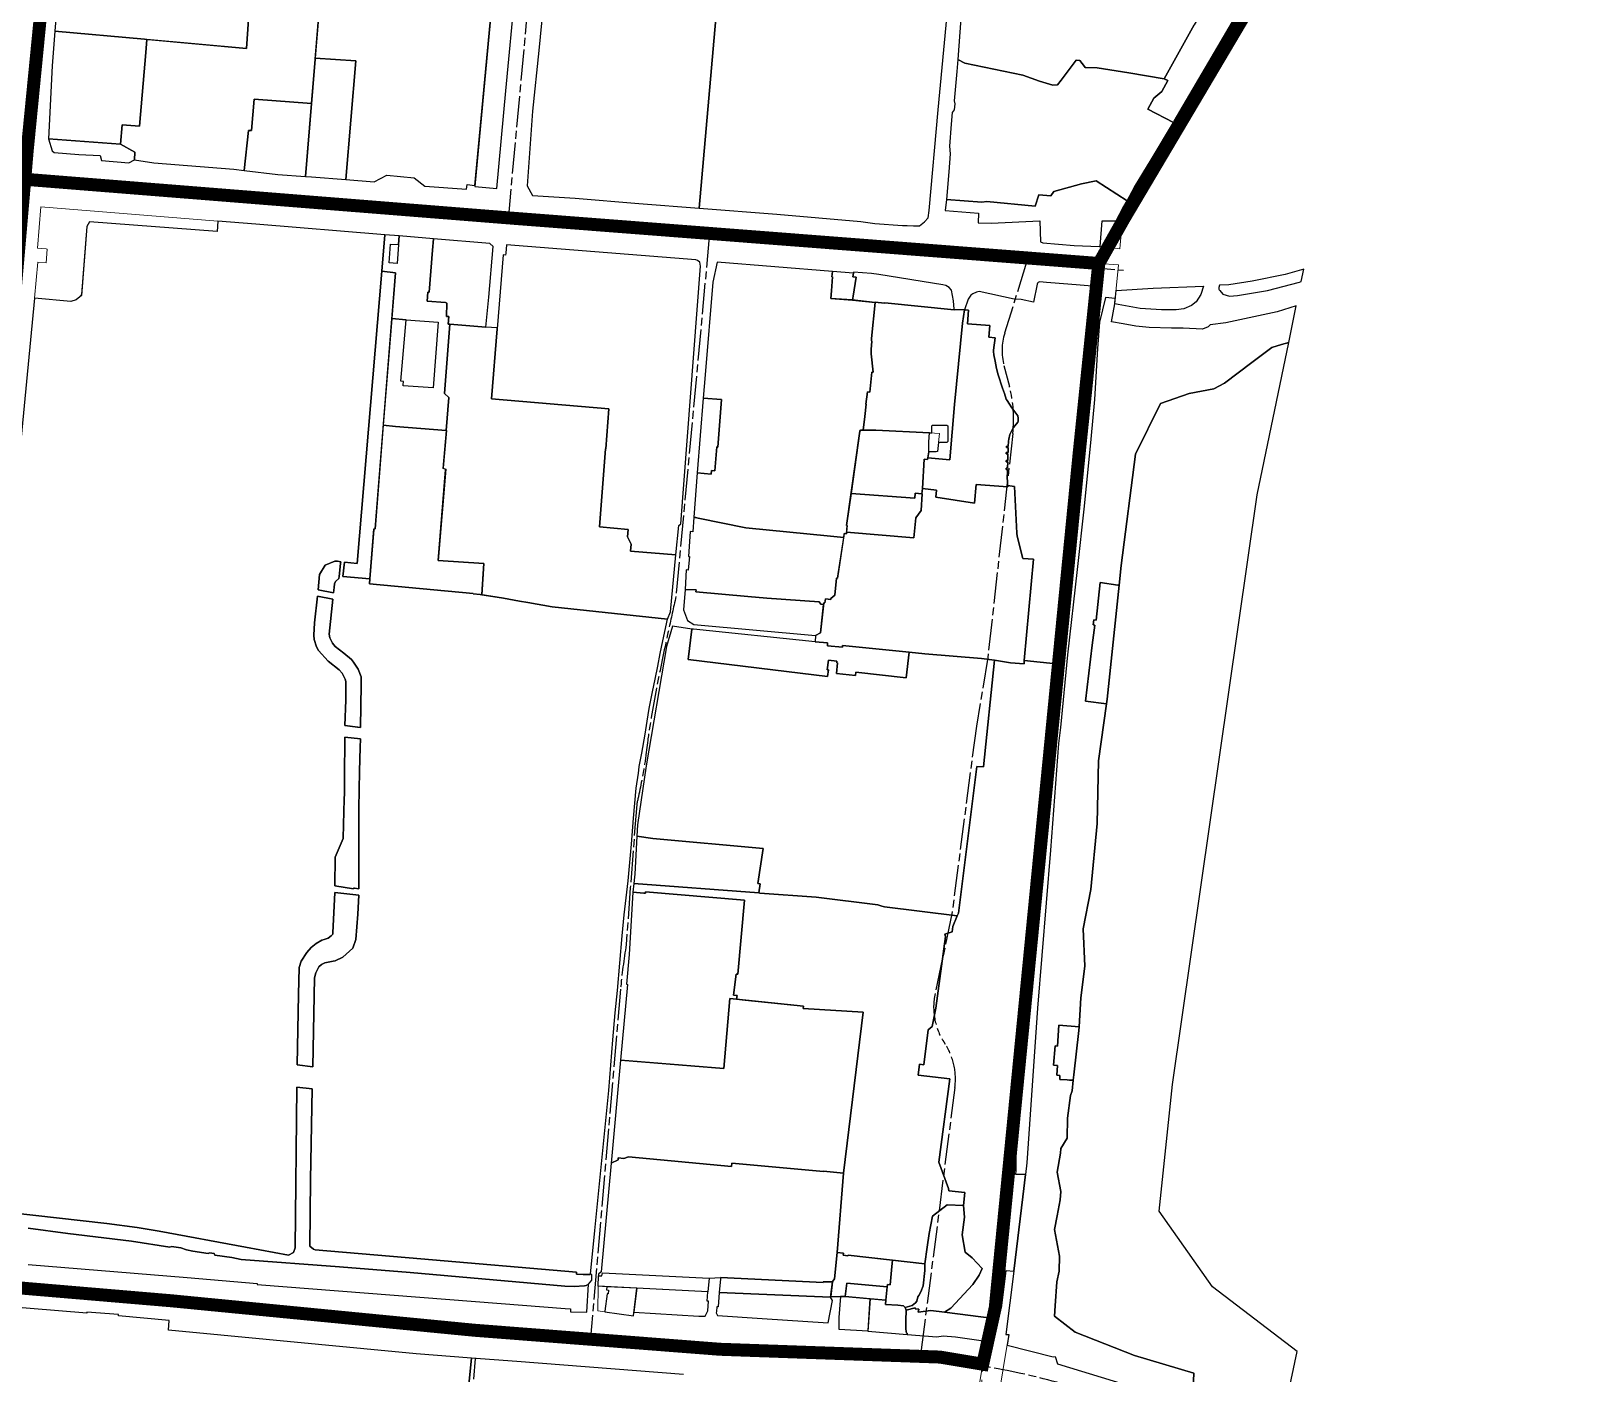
# Model space of a CAD drawing. Header units: millimetres. Extents: x 125232 to 134072, y 142885 to 152835.
# Drawn here: x 132849 to 134039, y 145532 to 146566 of the extents above; entities that cross this region are included whole.
import ezdxf

# ---------------------------------------------------------------- set-up
doc = ezdxf.new("R2010")
doc.units = ezdxf.units.MM
doc.linetypes.add('ACAD_ISO08W100', pattern=[36, 24, -3, 6, -3])
doc.linetypes.add('CENTER', pattern=[50.8, 31.75, -6.35, 6.35, -6.35])
for name, color, linetype in [('commerce', 10, 'Continuous'), ('commerce and residence', 32, 'Continuous'), ('culture', 21, 'Continuous'), ('green & plaza', 80, 'Continuous'), ('industry', 35, 'Continuous'), ('military', 76, 'Continuous'), ('research & university', 30, 'Continuous'), ('residence', 2, 'Continuous'), ('water', 4, 'Continuous'), ('老城北中心线', 7, 'ACAD_ISO08W100')]:
    doc.layers.add(name, color=color, linetype=linetype)
for name, color, linetype, lineweight in [('historical site', 232, 'Continuous', 0), ('municipal utilities', 151, 'Continuous', 0), ('super block', 6, 'CENTER', 0)]:
    doc.layers.add(name, color=color, linetype=linetype, lineweight=lineweight)

msp = doc.modelspace()

# ---------------------------------------------------------------- linework, layer by layer
at = {"layer": 'commerce'}
for points in [[(133383.5, 146661.1), (133342.8, 146668.2), (133280.3, 146670.8), (133249.5, 146672.2), (133248.2, 146654.6), (133248.7, 146643.9), (133239.7, 146551.4), (133234.8, 146504.6), (133230.7, 146447), (133234.9, 146439.6), (133267.7, 146437.6), (133316.8, 146433.4), (133363.4, 146429.8)], [(132937.1, 146549.7), (132937.9, 146559.9), (132936, 146560), (132867, 146566.1), (132865, 146539.6), (132862, 146483.2), (132917.5, 146479.1), (132918.9, 146494), (132932.1, 146493.1)], [(133098.7, 146543.4), (133067.5, 146545.5), (133067.4, 146544.6), (133060, 146454.3), (133064.6, 146454), (133091.2, 146451.8)], [(133064.6, 146510.4), (133020.5, 146513.9), (133018.5, 146489.6), (133016.2, 146489.6), (133012.9, 146458.9), (133038.7, 146455.9), (133060, 146454.3)], [(133204.5, 146400.2), (133202.1, 146402.7), (133158.6, 146406.3), (133157.9, 146397.5), (133155.4, 146365), (133154.3, 146365.1), (133153.7, 146358.2), (133167.9, 146357.1), (133169, 146356.7), (133168.7, 146346.4), (133170.4, 146346.4), (133169.9, 146340.5), (133171.2, 146340.4), (133199, 146338.2), (133201.3, 146361.2)], [(133484.1, 146376.7), (133481.7, 146377), (133482.1, 146379.7), (133465.9, 146381), (133465.5, 146377), (133466.1, 146377), (133465.2, 146366), (133464.6, 146360.3), (133481.4, 146359), (133481.8, 146362)], [(133380.5, 146282.3), (133366.4, 146283.3), (133361.7, 146225.9), (133372.6, 146224.9), (133372.9, 146227.7), (133375.4, 146227.5), (133377, 146245.8), (133377.6, 146245.7)], [(133686.7, 146139.3), (133685.9, 146139.4), (133672.3, 146141.3), (133669, 146112.3), (133667.2, 146112.5), (133666.7, 146108.7), (133668, 146108.5), (133665.9, 146093.2), (133660.8, 146050), (133677, 146048), (133677.5, 146051.5)], [(133655.8, 145796.2), (133655.9, 145799.1), (133640.4, 145800.2), (133639.3, 145784.2), (133637.4, 145784.4), (133636.3, 145769.5), (133639.2, 145769.3), (133638.7, 145761.8), (133641.1, 145761.6), (133641, 145758.4), (133646.7, 145758.1), (133648.6, 145757.9), (133651.5, 145757.8), (133652, 145761.9)]]:
    msp.add_lwpolyline(points, close=True, dxfattribs=at)
at = {"layer": 'commerce and residence'}
msp.add_lwpolyline([(132846.3, 145615.8), (132969, 145605.8), (133022.7, 145601.3), (133022.7, 145600.5), (133210.8, 145585.8), (133260.1, 145581.9), (133264.1, 145581.6), (133264.1, 145579.4), (133276.7, 145579.2), (133278, 145600.6), (133276.2, 145599.6), (133274.9, 145599.3), (133267.1, 145598.8), (133259.7, 145599.1), (133140.6, 145609.6), (133086.2, 145614.1), (133010.4, 145619.6), (133003.4, 145621.1), (132990.1, 145623), (132989.7, 145624.2), (132986.1, 145624.8), (132985, 145624.2), (132973.3, 145626), (132968.3, 145627.1), (132964, 145628.8), (132956.8, 145629.8), (132955.6, 145629.1), (132926.1, 145633.9), (132877, 145639.8), (132846.3, 145643.8)], dxfattribs=at)
msp.add_lwpolyline([(133315.4, 145597.5), (133292.2, 145598.7), (133291.9, 145596.3), (133293.4, 145596.1), (133293.1, 145593.1), (133292.3, 145593.1), (133290.5, 145579.8), (133290.5, 145579.3), (133312.6, 145576.2)], close=True, dxfattribs=at)
at = {"layer": 'culture'}
msp.add_lwpolyline([(133383.5, 146661.1), (133363.4, 146429.8), (133423.2, 146425.1), (133487.8, 146419.5), (133498.5, 146418.1), (133520, 146416.4), (133523.4, 146416.6), (133528.3, 146416.1), (133533, 146416.3), (133536.8, 146419.3), (133539.6, 146422.5), (133540.4, 146428), (133547.5, 146505.7), (133556.7, 146603.7)], dxfattribs=at)
at = {"layer": 'green & plaza'}
for points in [[(133853.8, 146701), (133814, 146714.7), (133788.5, 146660.2), (133772.8, 146627), (133777.6, 146624.4), (133771.7, 146610.2), (133756.3, 146584.5), (133752.9, 146585.1), (133744.6, 146571), (133721.6, 146529.5), (133724.4, 146528.3), (133719.7, 146519.8), (133713.4, 146514.6), (133708.8, 146506.2), (133728.6, 146495.9), (133729.2, 146496.9), (133762.7, 146554.1), (133787.1, 146595.9), (133813.9, 146641.9), (133831.9, 146667.3)], [(132928.7, 146473), (132917.5, 146479.1), (132862, 146483.2), (132864.9, 146474.1), (132866.5, 146472.8), (132885.5, 146471.1), (132901.9, 146470.5), (132903, 146466.5), (132923.9, 146464.8), (132928.4, 146467)], [(133689.7, 146429.9), (133692.9, 146435.6), (133669.1, 146451), (133657.7, 146448.7), (133636.5, 146442.7), (133634.1, 146439.4), (133625, 146440.2), (133622, 146431.3), (133584.9, 146434.9), (133581, 146434.5), (133553.7, 146436.6), (133552.9, 146428.1), (133578.4, 146426.1), (133578.1, 146418.4), (133588.3, 146418.2), (133625.7, 146420), (133626.3, 146403.9), (133627.9, 146403.2), (133652.1, 146401.1), (133671.5, 146400.3), (133672.2, 146400.2), (133673.8, 146420.1), (133684.6, 146420)], [(133157.9, 146397.5), (133158.6, 146406.3), (133132.3, 146408.4), (133131.7, 146401.8), (133130.7, 146387.3), (133124.4, 146387.8), (133125.4, 146402.2), (133131.7, 146401.8), (133132.3, 146408.4), (133121.2, 146409.3), (133118.8, 146381.2), (133129.4, 146380.1), (133126.6, 146344.7), (133137.5, 146343.8), (133162.3, 146342), (133158.3, 146291.4), (133135.4, 146293), (133135.4, 146293.8), (133135.5, 146296.2), (133133.5, 146296.4), (133137.5, 146343.8), (133126.6, 146344.7), (133120, 146262.7), (133129.5, 146261.7), (133168.3, 146258.5), (133170.4, 146284), (133167, 146287), (133171.2, 146340.4), (133169.9, 146340.5), (133170.4, 146346.4), (133168.7, 146346.4), (133169, 146356.7), (133167.9, 146357.1), (133153.7, 146358.2), (133154.3, 146365.1), (133155.4, 146365)], [(133553.3, 146370.2), (133551, 146370.7), (133501.6, 146378.8), (133496.1, 146379.5), (133482.2, 146380.6), (133482.1, 146379.7), (133481.7, 146377), (133484.1, 146376.7), (133481.8, 146362), (133481.4, 146359), (133498.8, 146357.1), (133498.8, 146357.4), (133498.8, 146357.4), (133506.1, 146356.6), (133506.2, 146356.9), (133559.6, 146351.6), (133559.6, 146351.9), (133559.1, 146358.5), (133557.6, 146366.7), (133555.8, 146368.7)], [(133751.9, 146369.7), (133749.6, 146363.3), (133746.2, 146357.7), (133742.6, 146354.7), (133736.6, 146352.3), (133730.6, 146351.6), (133719.3, 146351.6), (133703.1, 146352.5), (133686, 146355.5), (133683.5, 146356.1), (133684.4, 146366.5), (133712.9, 146368.2)], [(133625.4, 145926.5), (133626.3, 145933.2), (133626.5, 145939.5), (133627.3, 145944.8), (133628.3, 145945), (133629.9, 145961.2), (133630.5, 145988.7), (133633.5, 146033.3), (133635.8, 146055.7), (133637.1, 146069.9), (133638.2, 146078.7), (133613.7, 146081.2), (133613.6, 146078.8), (133603.1, 146079.5), (133590.7, 146081.4), (133590.7, 146081.4), (133582.3, 145999.2), (133577.3, 145999.7), (133574.8, 145981.1), (133563, 145886.6), (133562.1, 145884.4), (133558.7, 145876.4), (133558.2, 145872.2), (133552.4, 145870.4), (133553, 145868.6), (133545.6, 145813.3), (133542.7, 145799.2), (133539.6, 145796.6), (133536.4, 145769.6), (133532.9, 145770.1), (133531.9, 145761.7), (133556.4, 145758.8), (133548, 145694.6), (133555.3, 145674.5), (133555.5, 145672.7), (133568, 145671.3), (133566.8, 145661.3), (133567.6, 145652.2), (133566, 145638.8), (133568.2, 145625.3), (133573.6, 145621), (133581.3, 145612.8), (133578.9, 145607.5), (133574.2, 145600.3), (133557.2, 145582.1), (133552.3, 145579.1), (133590.2, 145574.2), (133591.4, 145582.8), (133596.2, 145582.3), (133599.7, 145611.3), (133605.7, 145610.6), (133612.6, 145668), (133614.6, 145685.2), (133607.2, 145685.2), (133607.4, 145688.2), (133607.6, 145711.7), (133608.7, 145724.9), (133611.5, 145757), (133612.5, 145777.8), (133613.7, 145790.5), (133613.8, 145796.5), (133614.5, 145803.1), (133614.8, 145810.6), (133619.5, 145862.1), (133621.2, 145878.8)], [(133574.2, 145600.3), (133578.9, 145607.5), (133581.3, 145612.8), (133573.6, 145621), (133568.2, 145625.3), (133566, 145638.8), (133567.6, 145652.2), (133566.8, 145661.3), (133554.2, 145661.8), (133542.9, 145653), (133540.5, 145639.6), (133538.8, 145629.2), (133537.2, 145616.3), (133537.2, 145611.2), (133535.8, 145599.3), (133534, 145594.8), (133532.4, 145592), (133531.6, 145591), (133530.9, 145587.6), (133530, 145586.3), (133527.3, 145584.2), (133521.9, 145582.8), (133522.8, 145580.6), (133529.6, 145582.4), (133529.8, 145581.6), (133532.4, 145581.3), (133532, 145579.1), (133541.8, 145580.4), (133552.3, 145579.1), (133557.2, 145582.1)], [(133522.8, 145580.6), (133521.9, 145582.8), (133520.8, 145584.1), (133516.3, 145584.6), (133506.9, 145584.9), (133507.2, 145588.3), (133494.9, 145589.4), (133494.7, 145585.8), (133493.3, 145564.4), (133523.5, 145561.8), (133523.5, 145562.8), (133522.9, 145562.9), (133522.6, 145566.1), (133522.6, 145572.6)], [(133590.2, 145574.2), (133552.3, 145579.1), (133541.8, 145580.4), (133532, 145579.1), (133532.4, 145581.3), (133529.8, 145581.6), (133529.6, 145582.4), (133522.8, 145580.6), (133522.6, 145572.6), (133522.6, 145566.1), (133522.9, 145562.9), (133523.5, 145562.8), (133523.5, 145561.8), (133546.3, 145560.2), (133551.3, 145560.8), (133560.7, 145560.2), (133578.7, 145557.4), (133584.6, 145556.4), (133585.9, 145564.3), (133586.3, 145564.2), (133586.6, 145566.1), (133589.1, 145565.7)]]:
    msp.add_lwpolyline(points, close=True, dxfattribs=at)
for points in [[(133825.7, 146372.8), (133827.1, 146373.3), (133829.1, 146382.7), (133814.7, 146378.7), (133789.2, 146373.6), (133771.2, 146370.8), (133764.1, 146370.5), (133763.6, 146368.8, 0.274234), (133764.3, 146366.3), (133766.7, 146363.5), (133771.9, 146361.9), (133777.9, 146362.5), (133801, 146366.5)], [(133657.1, 146250.8), (133662.1, 146296), (133663.7, 146328.1), (133664.5, 146334.7), (133665.5, 146339.5), (133667.5, 146350.2), (133665.3, 146350.5), (133667.1, 146364.2), (133668.9, 146363.9), (133669.4, 146369.4), (133647.2, 146371.3), (133630.9, 146372.6), (133625.7, 146373.1, 0.320699), (133623.6, 146371.2), (133620.8, 146357.4), (133611.3, 146359.4), (133606, 146359.6), (133579.1, 146365.6), (133576.9, 146365.2), (133574, 146363.9), (133572.5, 146362.7), (133570.4, 146359.7), (133567.6, 146351.6), (133567.6, 146351.5), (133570.8, 146351.2), (133569.9, 146340.6), (133587.2, 146339.5), (133586.4, 146330.3), (133591.3, 146329.8), (133590.1, 146320.4), (133590, 146319.3), (133590.2, 146316.9), (133591.3, 146311.9), (133592.3, 146306.3), (133593.6, 146301.5), (133597, 146291), (133598.4, 146287), (133599.7, 146282.7), (133600.5, 146281.5), (133604.2, 146275.9), (133608.8, 146269.8), (133609.1, 146268.1), (133609.1, 146265.5), (133608.8, 146264.8), (133606.4, 146262.1), (133605.5, 146260.8), (133604.4, 146259.1), (133602.6, 146255.3), (133601.7, 146251.9), (133601.5, 146250.4), (133601.4, 146246.3), (133600.1, 146246.4), (133600.1, 146245.4), (133601.4, 146245.4), (133601.2, 146241.5), (133599.8, 146241.5), (133599.8, 146240.4), (133601.1, 146240.4), (133601, 146235.5), (133599.8, 146235.5), (133599.7, 146234.4), (133601, 146234.4), (133600.9, 146229.4), (133599.7, 146229.5), (133599.7, 146228.4), (133600.8, 146228.4), (133600.6, 146220.7), (133600.9, 146220.6), (133600.9, 146216.2), (133606.2, 146215.3), (133607.9, 146179.5), (133608.2, 146177.1), (133612.5, 146159.9), (133620.9, 146159.3), (133613.7, 146081.2), (133638.2, 146078.7), (133642.2, 146112.6), (133648.6, 146155.7), (133648.9, 146162.8), (133653.1, 146211.5)]]:
    msp.add_lwpolyline(points, format="xyb", close=True, dxfattribs=at)
msp.add_lwpolyline([(133743.8, 145520.1), (133744.4, 145532.2), (133698.5, 145545.7), (133653, 145563.6), (133637, 145575.9), (133637.5, 145583.9), (133638.8, 145602.4), (133640.7, 145610.7), (133640.9, 145622.3), (133637, 145642.8), (133639.1, 145653.3), (133641.3, 145665.7), (133641.9, 145672.2), (133639.1, 145687), (133641.7, 145701.5), (133642, 145705.1), (133646.7, 145713.3), (133646.9, 145728.6), (133649.2, 145746), (133650.6, 145749.6), (133651.5, 145757.8), (133648.6, 145757.9), (133646.7, 145758.1), (133641, 145758.4), (133641.1, 145761.6), (133638.7, 145761.8), (133639.2, 145769.3), (133636.3, 145769.5), (133637.4, 145784.4), (133639.3, 145784.2), (133640.4, 145800.2), (133655.9, 145799.1), (133657.3, 145821.4), (133660.3, 145845.7), (133659, 145874.4), (133665, 145904.9), (133669.8, 145955.7), (133671, 146004), (133677, 146048), (133660.8, 146050), (133665.9, 146093.2), (133668, 146108.5), (133666.7, 146108.7), (133667.2, 146112.5), (133669, 146112.3), (133672.3, 146141.3), (133685.9, 146139.4), (133686.7, 146139.3), (133688.3, 146154.6), (133699.4, 146240.3), (133718.6, 146279.4), (133740.8, 146287), (133759.7, 146290.7), (133768, 146295.1), (133789.1, 146310.8), (133804.5, 146322.4), (133811.9, 146324.7), (133817.4, 146326.3), (133823.2, 146354.6), (133808.5, 146349.9), (133769, 146341.4), (133757, 146339.8), (133755.3, 146338.3), (133751.1, 146336.6), (133736, 146337.3), (133727, 146337.3), (133710, 146338), (133699.6, 146339), (133689.8, 146340.6), (133680.8, 146342.3), (133683.5, 146356.2), (133683.8, 146360.1), (133676.3, 146360.9), (133671.7, 146342), (133670, 146321.8), (133667.8, 146282.5), (133665.1, 146251.9), (133659.9, 146200.1), (133654.5, 146151.3), (133647.1, 146085.7), (133641.5, 146029.6), (133640.2, 146017.2), (133634, 145935), (133623.9, 145813.3), (133615.7, 145694.2), (133614.6, 145685.2), (133612.6, 145668), (133605.7, 145610.6), (133599.6, 145562), (133601.8, 145562), (133600.5, 145553.7), (133635.9, 145544.7), (133637.5, 145545), (133639.4, 145539.2), (133810.9, 145486.9)], dxfattribs=at)
at = {"layer": 'historical site'}
msp.add_lwpolyline([(133790.9, 146589.3), (133761.6, 146538.9), (133739.7, 146503), (133717.1, 146466.6), (133690.3, 146421.7), (133688.6, 146412.8), (133687.5, 146401.7), (133687.2, 146398.4), (133672.2, 146400.2), (133673.8, 146420.1), (133684.6, 146420), (133689.7, 146429.9), (133698.7, 146445.9), (133711.4, 146467.2), (133729.2, 146496.9), (133762.7, 146554.1), (133787.1, 146595.9)], dxfattribs=at)
for points in [[(133686.2, 146386.1), (133671.1, 146387.2), (133669.8, 146373.2), (133668.9, 146363.9), (133667.1, 146364.2), (133665.3, 146350.5), (133667.5, 146350.2), (133665.5, 146339.5), (133664.5, 146334.7), (133663.7, 146328.1), (133662.1, 146296), (133657.1, 146250.8), (133653.1, 146211.5), (133648.9, 146162.8), (133648.6, 146155.7), (133642.2, 146112.6), (133637.1, 146069.9), (133635.8, 146055.7), (133633.5, 146033.3), (133630.5, 145988.7), (133629.9, 145961.2), (133628.3, 145945), (133627.3, 145944.8), (133626.5, 145939.5), (133626.3, 145933.2), (133625.4, 145926.5), (133621.2, 145878.8), (133619.5, 145862.1), (133614.8, 145810.6), (133614.5, 145803.1), (133613.8, 145796.5), (133613.7, 145790.5), (133612.5, 145777.8), (133611.5, 145757), (133608.7, 145724.9), (133607.6, 145711.7), (133607.4, 145688.2), (133607.2, 145685.2), (133614.6, 145685.2), (133615.7, 145694.2), (133623.9, 145813.3), (133634, 145935), (133640.2, 146017.2), (133641.5, 146029.6), (133647.1, 146085.7), (133654.5, 146151.3), (133659.9, 146200.1), (133665.1, 146251.9), (133667.8, 146282.5), (133670, 146321.8), (133671.7, 146342), (133676.3, 146360.9), (133683.8, 146360.1)], [(133137.5, 146343.8), (133162.3, 146342), (133158.3, 146291.4), (133135.4, 146293), (133135.4, 146293.8), (133135.5, 146296.2), (133133.5, 146296.4)], [(133601.8, 145562), (133599.6, 145562), (133605.7, 145610.6), (133599.7, 145611.3), (133596.2, 145582.3), (133591.4, 145582.8), (133590.2, 145574.2), (133589.1, 145565.7), (133586.6, 145566.1), (133586.3, 145564.2), (133585.9, 145564.3), (133577, 145510), (133584.9, 145508.7), (133575.5, 145430.1), (133581, 145429.1), (133583.7, 145444.7), (133585.8, 145460.6), (133590.7, 145507.7), (133592.9, 145507.4)]]:
    msp.add_lwpolyline(points, close=True, dxfattribs=at)
at = {"layer": 'industry'}
for points in [[(133291.1, 146244.4), (133291.4, 146244.4), (133293.8, 146275.2), (133203.4, 146282.8), (133203.2, 146282.8), (133207.7, 146336.8), (133207.7, 146337.6), (133199, 146338.2), (133171.2, 146340.4), (133167, 146287), (133170.4, 146284), (133168.3, 146258.5), (133168.6, 146258.4), (133166.2, 146229.7), (133166.6, 146229.1), (133168.1, 146228.7), (133162.3, 146158.4), (133197.3, 146155.9), (133195.8, 146131.9), (133212.5, 146129.4), (133224.8, 146127), (133231.2, 146126), (133250, 146122.5), (133338.9, 146113.1), (133341.1, 146118.8), (133345.4, 146162.8), (133310.4, 146165.5), (133310.9, 146170.8), (133308.2, 146176.6), (133308.6, 146182.2), (133286.4, 146184.3)], [(133620.9, 146159.3), (133612.5, 146159.9), (133608.2, 146177.1), (133607.9, 146179.5), (133606.2, 146215.3), (133600.9, 146216.2), (133601, 146215), (133576.6, 146217), (133575.4, 146202.4), (133545.7, 146207.2), (133546.2, 146212.5), (133535.2, 146213.8), (133534.9, 146209.6), (133535.1, 146209.6), (133534.2, 146196.9), (133530.1, 146191.2), (133528.7, 146175.9), (133476.9, 146180.1), (133476.8, 146179), (133475, 146179.2), (133469.8, 146144.6), (133469.1, 146144.6), (133467.9, 146131.6), (133464.8, 146129.1), (133464.7, 146128.4), (133460.6, 146128.9), (133460.2, 146125.7), (133459.2, 146125.7), (133456.8, 146102.5), (133453, 146100.6), (133452.6, 146095.7), (133462.1, 146094.8), (133462.1, 146092.5), (133473.6, 146091.6), (133473.7, 146092.8), (133525, 146087.7), (133537.1, 146086.5), (133580.7, 146082.9), (133590.7, 146081.4), (133603.1, 146079.5), (133613.6, 146078.8), (133613.7, 146081.2)]]:
    msp.add_lwpolyline(points, close=True, dxfattribs=at)
at = {"layer": 'military'}
for points in [[(133203, 146581), (133205.9, 146613.3), (133084.5, 146623.3), (133085.2, 146631.8), (133075.1, 146632.8), (133072.8, 146609.9), (133071.3, 146592.1), (133067.5, 146545.5), (133098.7, 146543.4), (133091.2, 146451.8), (133112.9, 146450), (133122.6, 146455.2), (133143.7, 146453.3), (133152, 146446.9), (133184, 146444.4), (133184.6, 146448), (133190.6, 146447.2)], [(133020.5, 146513.9), (133064.6, 146510.4), (133067.4, 146544.6), (133071.3, 146592.1), (133018.9, 146595.8), (133017.1, 146590), (133014.6, 146552.9), (132937.9, 146559.9), (132937.1, 146549.7), (132932.1, 146493.1), (132918.9, 146494), (132917.5, 146479.1), (132928.7, 146473), (132928.4, 146467), (132943.3, 146464.8), (133004.8, 146459.9), (133012.9, 146458.9), (133016.2, 146489.6), (133018.5, 146489.6)]]:
    msp.add_lwpolyline(points, close=True, dxfattribs=at)
at = {"layer": 'municipal utilities'}
for points in [[(132856.1, 146430.8), (132853.5, 146399), (132860.2, 146398.4), (132861, 146398.3), (132860.2, 146387.8), (132853.8, 146388.3), (132851.2, 146360.5), (132879.3, 146358), (132883.4, 146359.3), (132886.6, 146361.7), (132887.6, 146363.4), (132891.7, 146415.6), (132893.7, 146419.4), (132991.9, 146411.8), (132992.6, 146419.5), (132992.6, 146419.9)], [(133124.4, 146387.8), (133125.4, 146402.2), (133131.7, 146401.8), (133130.7, 146387.3)], [(133548.4, 146256.3), (133540.6, 146256.7), (133540.3, 146249.8), (133540.1, 146242.1), (133545.9, 146242), (133547, 146242.2)], [(133293.4, 145596.1), (133291.9, 145596.3), (133292.2, 145598.7), (133285.5, 145599.1), (133285.3, 145580), (133290.5, 145579.3), (133290.5, 145579.8), (133292.3, 145593.1), (133293.1, 145593.1)]]:
    msp.add_lwpolyline(points, close=True, dxfattribs=at)
at = {"layer": 'research & university'}
msp.add_lwpolyline([(132831.8, 145655.9), (132906.9, 145647.5), (132930.3, 145644.4), (132947.4, 145641.4), (133013.8, 145629.3), (133047, 145623.1), (133050.9, 145625.1), (133052, 145628.7), (133053.4, 145752.6), (133065.3, 145751.1), (133064, 145681), (133063.3, 145629.9), (133066.2, 145627.7), (133067.5, 145627.2), (133149, 145620.2), (133268.8, 145610), (133268.8, 145608.5), (133273.9, 145608.2), (133279.3, 145608), (133279.3, 145608.3), (133279.6, 145608.3), (133283, 145642.1), (133286.3, 145675.5), (133293.6, 145750), (133296.7, 145789), (133298.7, 145809.8), (133300.3, 145826.9), (133304.1, 145869), (133305.4, 145885.2), (133308.5, 145911.4), (133311.2, 145939.8), (133312.8, 145959.8), (133314.8, 145983), (133316.5, 145994.5), (133316.8, 145996.8), (133317.2, 145999.5), (133319.2, 146009.8), (133321.6, 146024.6), (133323.2, 146034.5), (133324.9, 146044.4), (133327.4, 146057.2), (133329.4, 146067), (133331.4, 146076.8), (133333.3, 146086.6), (133335.2, 146096.4), (133338.9, 146113.1), (133250, 146122.5), (133231.2, 146126), (133224.8, 146127), (133212.5, 146129.4), (133194.5, 146132.1), (133189.3, 146132.6), (133189.3, 146132.8), (133109.3, 146140.3), (133109.6, 146144.2), (133088.8, 146145.9), (133088.8, 146145.9), (133090.1, 146157), (133099.9, 146156), (133118.8, 146381.2), (133121.2, 146409.3), (133021.9, 146417.6), (132992.6, 146419.9), (132991.9, 146411.8), (132893.7, 146419.4), (132891.7, 146415.6), (132887.6, 146362.5), (132883.4, 146359.3), (132879.3, 146358), (132851.2, 146360.5), (132837.1, 146213.4, -0.039109)], format="xyb", dxfattribs=at)
for points in [[(133364.3, 146385.1), (133363.7, 146388.2), (133362.1, 146389.5), (133360.8, 146389.9), (133214.8, 146401.7), (133214.3, 146395.2), (133214.1, 146393.7), (133212.4, 146393.8), (133207.7, 146336.8), (133203.2, 146282.8), (133293.8, 146275.2), (133291.4, 146244.4), (133291.1, 146244.4), (133286.4, 146184.3), (133308.6, 146182.2), (133308.2, 146176.6), (133310.9, 146170.8), (133310.4, 146165.5), (133345.4, 146162.8), (133347.6, 146185.2), (133349.2, 146186.5)], [(133496.3, 146303.4), (133497.2, 146303.5), (133495.9, 146317.5), (133495.7, 146320.9), (133496.2, 146327.4), (133496.1, 146327.5), (133496.1, 146329.4), (133498.8, 146357.1), (133481.2, 146359.1), (133464.6, 146360.3), (133465.2, 146366), (133466.1, 146377), (133465.5, 146377), (133465.9, 146381), (133377.1, 146388.2), (133373.9, 146372.7), (133367.9, 146301.4), (133366.4, 146283.3), (133380.5, 146282.3), (133377.6, 146245.7), (133377, 146245.8), (133375.4, 146227.5), (133372.9, 146227.7), (133372.6, 146224.9), (133361.7, 146225.9), (133359.3, 146191.8), (133362.4, 146190.9), (133399.2, 146183.4), (133464.4, 146177), (133464.4, 146177.2), (133474.6, 146176.1), (133475, 146179.2), (133476.8, 146179), (133477.4, 146185.3), (133476.9, 146185.4), (133487.1, 146258.1), (133487.6, 146258.7), (133489.7, 146258.7), (133491, 146269.3), (133491.9, 146278.8), (133491.8, 146278.8), (133493, 146288.3), (133494.8, 146288.1)], [(133069.7, 146135.6), (133070.9, 146147.5), (133075.3, 146154.8), (133082.6, 146157.7), (133084.8, 146157.7), (133087.3, 146157.4), (133087.1, 146156), (133085.9, 146146), (133085.7, 146144.5), (133083.1, 146142.2), (133082.5, 146140.4), (133082.2, 146137.5), (133081.7, 146133.3), (133069.7, 146135.6)], [(133068.5, 146091.7), (133066.7, 146097.5), (133066.4, 146100.8), (133067.1, 146110.2), (133069.3, 146130.9), (133081.2, 146128.6), (133078.3, 146101.5), (133078.7, 146098.7), (133080.8, 146094.5), (133083, 146092.1), (133089.7, 146087), (133095.4, 146082), (133097.1, 146080.1), (133100.6, 146074.7), (133102.9, 146068.6), (133103, 146062.8), (133102.3, 146029.7), (133090.3, 146031.3), (133091.1, 146050.6), (133091.1, 146065.2), (133090.7, 146067), (133088.3, 146071.4), (133085.9, 146074.2), (133077.4, 146080.8), (133070.1, 146089), (133068.5, 146091.7)], [(133590.7, 146081.4), (133580.7, 146082.9), (133537.1, 146086.5), (133525, 146087.7), (133522.8, 146068), (133484, 146072.4), (133483.7, 146069.8), (133469, 146071.2), (133469.8, 146079.4), (133469.3, 146079.4), (133469.4, 146080.8), (133462.8, 146081.6), (133461.9, 146074.2), (133462.8, 146074.1), (133462.2, 146068.9), (133354.9, 146082), (133357.7, 146105.3), (133342.8, 146107.6), (133338.2, 146092), (133322.5, 146000), (133315.8, 145954.7), (133315.3, 145946), (133327.7, 145944.1), (133412.7, 145936.5), (133408.4, 145909.4), (133410.2, 145909.1), (133409.2, 145902.2), (133410.1, 145902.1), (133453.4, 145898.9), (133500.9, 145892.9), (133504, 145891.9), (133506, 145891.4), (133562.1, 145884.4), (133563, 145886.6), (133574.8, 145981.1), (133577.3, 145999.7), (133582.3, 145999.2)], [(133090.3, 146022.2), (133102.3, 146020.8), (133102.2, 146014.3), (133101.6, 145996.1), (133101.2, 145967.1), (133101.2, 145948.2), (133101.1, 145926.2), (133101.1, 145905.3), (133097.8, 145905.8), (133097.1, 145905.8), (133097.1, 145905.4), (133082.7, 145907.5), (133083, 145929.7), (133089, 145944), (133089.4, 145955), (133089.9, 145974.4), (133090, 145978.9), (133090, 145996.1), (133090, 146000), (133090.3, 146013), (133090.3, 146022.2)], [(133082.6, 145902.5), (133101.1, 145900.4), (133100.3, 145885.7), (133098.7, 145866.3), (133096.6, 145859.7), (133088.8, 145852.6), (133083, 145849.8), (133081.4, 145849.5), (133075, 145848.3), (133072.5, 145847.1), (133070.4, 145845.1), (133068.1, 145840.6), (133067, 145836.7), (133065.7, 145768.2), (133053.7, 145769.8), (133054.7, 145823.9), (133055.3, 145844.8), (133056.8, 145849.6), (133061.2, 145856.3), (133064.3, 145860.1), (133068.2, 145863.3), (133072.6, 145865.8), (133074.5, 145866.3), (133077.5, 145867.4), (133079.8, 145869), (133081.1, 145870.5), (133081.2, 145871.5), (133082.6, 145902.5)], [(133553, 145868.6), (133552.4, 145870.4), (133558.2, 145872.2), (133558.7, 145876.4), (133562.1, 145884.4), (133506, 145891.4), (133504, 145891.9), (133500.9, 145892.9), (133453.4, 145898.9), (133410.1, 145902.1), (133409.2, 145902.2), (133312.9, 145909.3), (133312.3, 145902.8), (133320.7, 145902.1), (133321.9, 145901.9), (133322, 145903), (133398.1, 145896.6), (133393.1, 145839.5), (133391.9, 145839.6), (133389.7, 145823.3), (133392.5, 145823), (133392.1, 145820.3), (133398.8, 145819.6), (133443.6, 145815), (133443.4, 145813.2), (133489.6, 145810.4), (133474.4, 145686.3), (133469.7, 145625), (133474.5, 145624.5), (133474.3, 145622.9), (133477.9, 145622.4), (133478, 145622.9), (133537.2, 145616.3), (133538.8, 145629.2), (133540.5, 145639.6), (133542.9, 145653), (133554.2, 145661.8), (133566.8, 145661.3), (133568, 145671.3), (133555.5, 145672.7), (133555.3, 145674.5), (133548, 145694.6), (133556.4, 145758.8), (133531.9, 145761.7), (133532.9, 145770.1), (133536.4, 145769.6), (133539.6, 145796.6), (133542.7, 145799.2), (133545.6, 145813.3)], [(133474.4, 145686.3), (133459.1, 145687.7), (133459.1, 145687.6), (133388.4, 145693.8), (133388.2, 145691.4), (133308.8, 145698.9), (133305.2, 145697.6), (133300.9, 145698), (133300.8, 145696.4), (133295.4, 145693.8), (133287.7, 145610.1), (133285.7, 145608.3), (133285.7, 145607), (133287.7, 145607), (133288.4, 145607.2), (133288.9, 145609.5), (133370.9, 145605.2), (133379.7, 145605.7), (133458.8, 145602), (133458.8, 145602.5), (133466.1, 145602.5), (133466.3, 145603.1), (133467.6, 145604.8), (133469.7, 145625)]]:
    msp.add_lwpolyline(points, close=True, dxfattribs=at)
msp.add_lwpolyline([(133181.9, 145484.9), (133187.9, 145543.7), (133145.2, 145547.1), (132954.4, 145565.3), (132955.1, 145572.6), (132915.9, 145576.3), (132916, 145577.3), (132891.7, 145579.2), (132891.7, 145578.3), (132782.2, 145587.2)], dxfattribs=at)
at = {"layer": 'residence'}
for points in [[(133076.9, 146646.9), (133063, 146672.4), (133057.4, 146682.4), (133031.9, 146684.4), (132995.9, 146687.2), (132939.3, 146691.7), (132901.5, 146694.8), (132878.8, 146696.3), (132875.2, 146657.2), (132870.6, 146612), (132867, 146566.1), (132936, 146560), (133014.6, 146552.9), (133017.1, 146590), (133018.9, 146595.8), (133071.3, 146592.1), (133072.8, 146609.9), (133075.1, 146632.8)], [(133728.6, 146495.9), (133708.8, 146506.2), (133713.4, 146514.6), (133719.7, 146519.8), (133724.4, 146528.3), (133721.6, 146529.5), (133694.2, 146534.1), (133669.9, 146537.9), (133660.5, 146538.3), (133660.1, 146539.1), (133656.5, 146543.6), (133653.8, 146544), (133642.1, 146528.5), (133639.2, 146524.9), (133635.6, 146524.7), (133625.5, 146527.8), (133612.7, 146532.4), (133568, 146541.6), (133562.5, 146544.4), (133561.8, 146535.2), (133559.6, 146512.6), (133560.3, 146510.1), (133559.8, 146505.7), (133558.3, 146503.6), (133557.5, 146494.5), (133556.2, 146477.6), (133556.6, 146471.6), (133555.7, 146457.8), (133553.7, 146436.6), (133581, 146434.5), (133584.9, 146434.9), (133622, 146431.3), (133625, 146440.2), (133634.1, 146439.4), (133636.5, 146442.7), (133657.7, 146448.7), (133669.1, 146451), (133692.9, 146435.6), (133698.7, 146445.9), (133711.4, 146467.2)], [(133566.1, 146341.3), (133567.6, 146351.5), (133559.6, 146351.6), (133506.2, 146356.9), (133506.1, 146356.6), (133498.8, 146357.4), (133498.8, 146357.1), (133498.8, 146357.1), (133496.1, 146329.4), (133496.1, 146327.5), (133496.2, 146327.4), (133495.7, 146320.9), (133495.9, 146317.5), (133497.2, 146303.5), (133496.3, 146303.4), (133494.8, 146288.1), (133493, 146288.3), (133491.8, 146278.8), (133491.9, 146278.8), (133491, 146269.3), (133489.7, 146258.7), (133499.5, 146258.7), (133540.6, 146256.7), (133542.4, 146256.6), (133542.4, 146262.1), (133543.1, 146262.7), (133554.1, 146262.7), (133554.8, 146262.1), (133554.8, 146250), (133554.1, 146249.3), (133547.7, 146249.3), (133547, 146242.2), (133545.9, 146242), (133540.1, 146242.1), (133539.4, 146237.5), (133556.4, 146235.8), (133560.1, 146278.5)], [(133608.8, 146269.8), (133604.2, 146275.9), (133600.5, 146281.5), (133599.7, 146282.7), (133598.4, 146287), (133597, 146291), (133593.6, 146301.5), (133592.3, 146306.3), (133591.3, 146311.9), (133590.2, 146316.9), (133590, 146319.3), (133590.1, 146320.4), (133591.3, 146329.8), (133586.4, 146330.3), (133587.2, 146339.5), (133569.9, 146340.6), (133570.8, 146351.2), (133567.6, 146351.5), (133566.1, 146341.3), (133560.1, 146278.5), (133556.4, 146235.8), (133539.4, 146237.5), (133539.2, 146236.2), (133536.6, 146236.5), (133535.2, 146213.8), (133546.2, 146212.5), (133545.7, 146207.2), (133575.4, 146202.4), (133576.6, 146217), (133601, 146215), (133600.9, 146216.2), (133600.9, 146220.6), (133600.6, 146220.7), (133600.8, 146228.4), (133599.7, 146228.4), (133599.7, 146229.5), (133600.9, 146229.4), (133601, 146234.4), (133599.7, 146234.4), (133599.8, 146235.5), (133601, 146235.5), (133601.1, 146240.4), (133599.8, 146240.4), (133599.8, 146241.5), (133601.2, 146241.5), (133601.4, 146245.4), (133600.1, 146245.4), (133600.1, 146246.4), (133601.4, 146246.3), (133601.5, 146250.4), (133601.7, 146251.9), (133602.6, 146255.3), (133604.4, 146259.1), (133605.5, 146260.8), (133606.4, 146262.1), (133608.8, 146264.8), (133609.1, 146265.5), (133609.1, 146268.1)], [(133168, 146228.2), (133167.6, 146228.8), (133166.2, 146229.3), (133168.6, 146258.4), (133168.3, 146258.5), (133129.5, 146261.7), (133120, 146262.7), (133113.6, 146182.8), (133113.1, 146182.7), (133112.7, 146182.3), (133109.6, 146144.2), (133109.3, 146140.3), (133189.3, 146132.8), (133189.3, 146132.6), (133194.5, 146132.1), (133195.8, 146131.9), (133195.8, 146132.1), (133197.3, 146155.9), (133162.3, 146158.4)], [(133540.3, 146249.8), (133540.6, 146256.7), (133499.5, 146258.7), (133487.6, 146258.7), (133487.1, 146258.1), (133480.4, 146210), (133529.3, 146206.3), (133529.6, 146210.1), (133534.9, 146209.6), (133535.2, 146213.8), (133536.6, 146236.5), (133539.2, 146236.2), (133539.4, 146237.5), (133540.1, 146242.1)], [(133534.2, 146196.9), (133535.1, 146209.6), (133529.6, 146210.1), (133529.3, 146206.3), (133480.4, 146210), (133476.9, 146185.4), (133477.4, 146185.3), (133476.9, 146180.1), (133528.7, 146175.9), (133530.1, 146191.2)], [(133474.6, 146176.1), (133464.4, 146177.2), (133464.4, 146177), (133399.2, 146183.4), (133362.4, 146190.9), (133359.6, 146191.7), (133359.3, 146191.8), (133358.5, 146180.4), (133356.3, 146180.7), (133355.1, 146161.4), (133355.8, 146161.3), (133354.9, 146151), (133353.4, 146151.2), (133352.4, 146136.1), (133360.9, 146135.6), (133360.8, 146134.2), (133400.7, 146130.7), (133415.3, 146129.4), (133455.6, 146126.5), (133457, 146124.7), (133459.1, 146124.4), (133459.2, 146125.7), (133460.2, 146125.7), (133460.6, 146128.9), (133464.7, 146128.4), (133464.8, 146129.1), (133467.9, 146131.6), (133469.1, 146144.6), (133469.8, 146144.6)], [(133459.1, 146124.4), (133457, 146124.7), (133455.6, 146126.5), (133415.3, 146129.4), (133400.7, 146130.7), (133360.8, 146134.2), (133360.9, 146135.6), (133352.4, 146136.1), (133351.3, 146120.2), (133354.2, 146112.2), (133359.3, 146109.1), (133453, 146100.6), (133456.8, 146102.5)], [(133473.7, 146092.8), (133473.6, 146091.6), (133462.1, 146092.5), (133462.1, 146094.8), (133452.6, 146095.7), (133358.9, 146105.3), (133357.7, 146105.3), (133354.9, 146082), (133462.2, 146068.9), (133462.8, 146074.1), (133461.9, 146074.2), (133462.8, 146081.6), (133469.4, 146080.8), (133469.3, 146079.4), (133469.8, 146079.4), (133469, 146071.2), (133483.7, 146069.8), (133484, 146072.4), (133522.8, 146068), (133525, 146087.7)], [(133412.7, 145936.5), (133327.7, 145944.1), (133315.3, 145946), (133313.8, 145916.7), (133313.5, 145914.3), (133312.9, 145909.3), (133409.2, 145902.2), (133410.2, 145909.1), (133408.4, 145909.4)], [(133398.1, 145896.6), (133322, 145903), (133321.9, 145901.9), (133320.7, 145902.1), (133312.3, 145902.8), (133309.3, 145854.8), (133307.4, 145831.8), (133308.2, 145831.6), (133302.8, 145773.4), (133302.9, 145773.4), (133382.2, 145766.8), (133386.8, 145820.8), (133392.1, 145820.3), (133392.5, 145823), (133389.7, 145823.3), (133391.9, 145839.6), (133393.1, 145839.5)], [(133489.6, 145810.4), (133443.4, 145813.2), (133443.6, 145815), (133386.8, 145820.8), (133382.2, 145766.8), (133302.8, 145773.4), (133295.4, 145693.8), (133300.8, 145696.4), (133300.9, 145698), (133305.2, 145697.6), (133308.8, 145698.9), (133388.2, 145691.4), (133388.4, 145693.8), (133459.1, 145687.6), (133459.1, 145687.7), (133474.4, 145686.3)], [(133511.8, 145614.3), (133512.3, 145619.1), (133478, 145622.9), (133477.9, 145622.4), (133474.3, 145622.9), (133474.5, 145624.5), (133469.7, 145625), (133467.6, 145604.8), (133466.3, 145603.1), (133466.1, 145602.5), (133464.6, 145591.2), (133475.7, 145591.2), (133477.1, 145601.4), (133508.2, 145598.6), (133508.3, 145600.3), (133510.4, 145600.1)], [(133537.2, 145611.2), (133537.2, 145616.3), (133512.3, 145619.1), (133511.8, 145614.3), (133510.4, 145600.1), (133508.3, 145600.3), (133508.2, 145598.6), (133507.2, 145588.3), (133506.9, 145584.9), (133516.3, 145584.6), (133520.8, 145584.1), (133521.9, 145582.8), (133527.3, 145584.2), (133530, 145586.3), (133530.9, 145587.6), (133531.6, 145591), (133532.4, 145592), (133534, 145594.8), (133535.8, 145599.3)], [(133369.9, 145594.7), (133315.4, 145597.5), (133313, 145579.1), (133363, 145575.9), (133368, 145575.9), (133369.9, 145580.1), (133370.5, 145587.6), (133369.4, 145587.7)], [(133466.1, 145588.2), (133464.5, 145590.6), (133378.7, 145594.2), (133378, 145583.1), (133376.8, 145583.1), (133376.6, 145579.5), (133376.5, 145578.7), (133377.3, 145576.5), (133411.9, 145574.3), (133462.7, 145571)], [(133494.7, 145585.8), (133494.9, 145589.4), (133475.7, 145591.2), (133472.2, 145591.2), (133471, 145575), (133471, 145566), (133493.4, 145564.6)]]:
    msp.add_lwpolyline(points, close=True, dxfattribs=at)
for points in [[(133566.1, 146593.8), (133562.5, 146544.4), (133568, 146541.6), (133612.7, 146532.4), (133625.5, 146527.8), (133635.6, 146524.7), (133639.2, 146524.9), (133642.1, 146528.5), (133653.8, 146544), (133656.5, 146543.6), (133660.1, 146539.1), (133660.5, 146538.3), (133669.9, 146537.9), (133694.2, 146534.1), (133721.6, 146529.5), (133744.6, 146571)], [(133351.2, 145531), (133222.9, 145541), (133187.9, 145543.7), (133181.9, 145484.9)]]:
    msp.add_lwpolyline(points, dxfattribs=at)
at = {"layer": 'super block', "const_width": 10}
msp.add_lwpolyline([(132882.2, 146846.3), (132845.6, 146473.4), (132843.8, 146452.1), (133216.9, 146422.3), (133671.1, 146387.2), (133690.4, 146421.5), (134033.8, 147001.3)], dxfattribs=at)
msp.add_lwpolyline([(133656, 146240.9), (133671.1, 146387.2), (133216.9, 146422.3), (132843.8, 146452.1), (132823.2, 146214.4), (132814.9, 146193.6), (132798.7, 146184.3), (132776.3, 146179.9), (132745.4, 146177.7), (132691.2, 145606.6), (132783.3, 145602.6), (132956.5, 145587.9), (133189.8, 145565.2), (133379.5, 145550.5), (133548.7, 145544.5), (133581.7, 145539), (133581.7, 145539), (133591.4, 145582.8)], close=True, dxfattribs=at)
at = {"layer": 'super block'}
msp.add_lwpolyline([(132823, 144500.9), (132890.9, 144502.9), (133051.1, 144535), (133224.9, 144581.2), (133364.5, 144645.9), (133406.7, 144649.5), (133433.2, 144700.6), (133447.8, 144749.7), (133459.1, 144799), (133469.6, 144857.7), (133492.5, 144982.1), (133509.4, 145165.5), (133577.2, 145444.5), (133581.7, 145539), (133581.7, 145539), (133548.7, 145544.5), (133379.5, 145550.5), (133189.8, 145565.2), (132956.5, 145587.9), (132783.3, 145602.6)], dxfattribs=at)
at = {"layer": 'water'}
for points in [[(133203, 146581), (133190.5, 146446.4), (133207.5, 146445), (133214.4, 146520.3), (133221.9, 146599.1)], [(133816.6, 145513.7), (133824, 145548.9), (133758.8, 145598.6), (133717.6, 145656.9), (133728, 145754.6), (133793.1, 146208.8), (133817.4, 146326.3), (133811.9, 146324.7), (133804.5, 146322.4), (133789.1, 146310.8), (133768, 146295.1), (133759.7, 146290.7), (133740.8, 146287), (133718.6, 146279.4), (133699.4, 146240.3), (133688.3, 146154.6), (133686.7, 146139.3), (133677.5, 146051.5), (133677, 146048), (133671, 146004), (133669.8, 145955.7), (133665, 145904.9), (133659, 145874.4), (133660.3, 145845.7), (133657.3, 145821.4), (133655.9, 145799.1), (133655.8, 145796.2), (133652, 145761.9), (133651.5, 145757.8), (133650.6, 145749.6), (133649.2, 145746), (133646.9, 145728.6), (133646.7, 145713.3), (133642, 145705.1), (133641.7, 145701.5), (133639.1, 145687), (133641.9, 145672.2), (133641.3, 145665.7), (133639.1, 145653.3), (133637, 145642.8), (133640.9, 145622.3), (133640.7, 145610.7), (133638.8, 145602.4), (133637.5, 145583.9), (133637, 145575.9), (133653, 145563.6), (133698.5, 145545.7), (133744.4, 145532.2), (133743.8, 145520.1)], [(132846.3, 145643.8), (132877, 145639.8), (132926.1, 145633.9), (132955.6, 145629.1), (132956.8, 145629.8), (132964, 145628.8), (132968.3, 145627.1), (132973.3, 145626), (132985, 145624.2), (132986.1, 145624.8), (132989.7, 145624.2), (132990.1, 145623), (133003.4, 145621.1), (133010.4, 145619.6), (133086.2, 145614.1), (133140.6, 145609.6), (133259.7, 145599.1), (133267.1, 145598.8), (133274.9, 145599.3), (133276.2, 145599.6), (133278, 145600.6), (133280.5, 145603.7), (133280.7, 145608.2), (133279.3, 145608.3), (133279.3, 145608), (133273.9, 145608.2), (133268.8, 145608.5), (133268.8, 145610), (133149, 145620.2), (133067.5, 145627.2), (133066.2, 145627.7), (133063.3, 145629.9), (133064, 145681), (133065.3, 145751.1), (133053.4, 145752.6), (133052, 145628.7), (133050.9, 145625.1), (133047, 145623.1), (133013.8, 145629.3), (132947.4, 145641.4), (132930.3, 145644.4), (132906.9, 145647.5), (132831.8, 145655.9)]]:
    msp.add_lwpolyline(points, dxfattribs=at)
for points in [[(133129.4, 146380.1), (133118.8, 146381.2), (133099.9, 146156), (133090.1, 146157), (133088.8, 146145.9), (133109.6, 146144.2), (133112.7, 146182.6), (133113.6, 146182.8)], [(133087.1, 146156), (133087.3, 146157.4), (133084.8, 146157.7), (133082.6, 146157.7), (133075.3, 146154.8), (133070.9, 146147.5), (133069.7, 146135.6), (133081.7, 146133.3), (133082.2, 146137.5), (133082.5, 146140.4), (133083.1, 146142.2), (133085.7, 146144.5), (133085.9, 146146)], [(133090.3, 146031.3), (133102.2, 146029.7), (133102.3, 146029.9), (133103, 146062.8), (133102.9, 146068.6), (133100.6, 146074.7), (133097.1, 146080.1), (133095.4, 146082), (133089.7, 146087), (133083, 146092.1), (133080.8, 146094.5), (133078.7, 146098.7), (133078.3, 146101.5), (133081.2, 146128.6), (133069.3, 146130.9), (133067.1, 146110.2), (133066.4, 146100.8), (133066.7, 146097.5), (133068.5, 146091.7), (133070.1, 146089), (133077.4, 146080.8), (133085.9, 146074.2), (133088.3, 146071.4), (133090.7, 146067), (133091.1, 146065.2), (133091.1, 146050.6)], [(133101.2, 145967.1), (133101.6, 145996.1), (133102.2, 146014.3), (133102.3, 146020.8), (133090.3, 146022.2), (133090.3, 146013), (133090, 146000), (133090, 145996.1), (133090, 145978.9), (133089.9, 145974.4), (133089.4, 145955), (133089, 145944), (133083, 145929.7), (133082.7, 145907.5), (133097.1, 145905.4), (133097.1, 145905.8), (133097.8, 145905.8), (133101.1, 145905.3), (133101.1, 145926.2), (133101.2, 145948.2)], [(133100.3, 145885.7), (133101.1, 145900.4), (133082.6, 145902.5), (133081.2, 145871.5), (133081.1, 145870.5), (133079.8, 145869), (133077.5, 145867.4), (133074.5, 145866.3), (133072.6, 145865.8), (133068.2, 145863.3), (133064.3, 145860.1), (133061.2, 145856.3), (133056.8, 145849.6), (133055.3, 145844.8), (133054.7, 145823.9), (133053.7, 145769.8), (133065.7, 145768.2), (133067, 145836.7), (133068.1, 145840.6), (133070.4, 145845.1), (133072.5, 145847.1), (133075, 145848.3), (133081.4, 145849.5), (133083, 145849.8), (133088.8, 145852.6), (133096.6, 145859.7), (133098.7, 145866.3)], [(133285.7, 145607), (133287.7, 145607), (133288.4, 145607.2), (133288.9, 145609.5), (133370.9, 145605.2), (133369.9, 145594.7), (133285.5, 145599.1)], [(133466.1, 145602.5), (133458.8, 145602.5), (133458.8, 145602), (133379.7, 145605.7), (133379.7, 145604.7), (133378.7, 145594.2), (133464.5, 145590.6)], [(133508.2, 145598.6), (133477.1, 145601.4), (133475.7, 145591.2), (133507.2, 145588.3)]]:
    msp.add_lwpolyline(points, close=True, dxfattribs=at)
at = {"layer": '老城北中心线', "linetype": 'ACAD_ISO08W100', "lineweight": 25}
for p, q in [((132876.4, 146842), (132839.7, 146451.3)), ((133216.3, 146420.6), (133240.8, 146687.3)), ((133371.1, 146408), (133345.4, 146130.6)), ((133615.5, 146388.2), (133598.6, 146333.5)), ((133598.1, 146308.7), (133602.3, 146292.3)), ((133604.9, 146256.3), (133585.6, 146083.7)), ((133585.6, 146083.7), (133576.8, 146030.7)), ((133576.8, 146030.7), (133558, 145886.1)), ((133315.2, 145970.4), (133310.2, 145906.2)), ((133310.2, 145906.2), (133307.1, 145862.3)), ((133558, 145886.1), (133545, 145824.6)), ((133302.6, 145827.9), (133279.7, 145559.2)), ((133551.7, 145787.3), (133552.8, 145785.6)), ((133560.3, 145752.3), (133533.3, 145542.6)), ((132688.8, 145609.5), (133132.2, 145569.1)), ((133157.4, 145567.2), (133274, 145559.5)), ((133274, 145559.5), (133533.3, 145542.6))]:
    msp.add_line(p, q, dxfattribs=at)
for points in [[(131523.4, 146558.4), (132080.7, 146513), (133690.1, 146382.1)], [(131523.4, 146558.4), (132080.7, 146513), (133690.1, 146382.1)], [(133156.3, 145277.7), (133170.2, 145276.2), (133191, 145543.5)]]:
    msp.add_lwpolyline(points, dxfattribs=at)
for centre, radius, start, end in [((133642.1, 146320.1), 45.5, 162.8539, 194.5121), ((133505.5, 146267.3), 100, 353.6123, 14.5121), ((133800.4, 145780.5), 500, 170.5797, 174.5566), ((133593.9, 145814.2), 50, 168.0508, 212.5221), ((133510.7, 145758.7), 50, 352.6702, 32.5221), ((133222.7, 146565), 1000, 264.8027, 266.2512), ((133504.5, 145043.4), 500, 73.2102, 86.2512)]:
    msp.add_arc(centre, radius, start, end, dxfattribs=at)
msp.add_open_spline([(133345.4, 146130.6), (133343.5, 146122.1), (133338.5, 146099.4), (133330.9, 146063.9), (133322.8, 146017.4), (133321.8, 146001), (133316, 145974.1), (133315.2, 145970.4)], degree=3, knots=[0, 0, 0, 0, 26.039814, 69.365559, 112.952631, 151.378977, 158.277669, 158.277669, 158.277669, 158.277669], dxfattribs=at)

doc.saveas('drawing.dxf')
